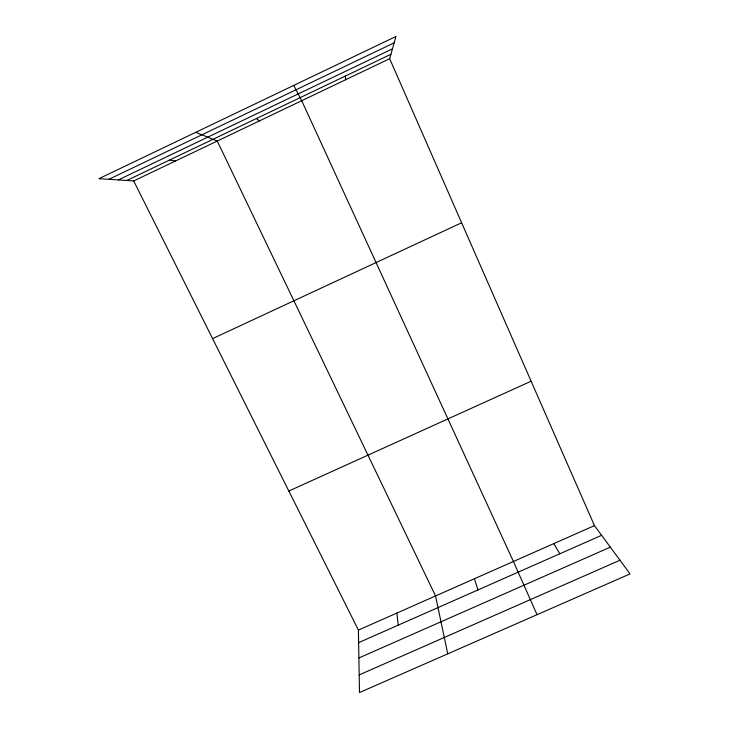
<?xml version="1.0" encoding="UTF-8"?>
<svg xmlns="http://www.w3.org/2000/svg" width="729" height="729" viewBox="0 0 729 729"><rect width="100%" height="100%" fill="white"/><g stroke="black" fill="none" stroke-linecap="round" stroke-linejoin="round"><path stroke-width="1.09" d="M389.66 58.703L395.984 36.45L98.953 178.669L133.699 180.947L389.66 58.703L594.463 525.618L630.047 573.896L359.488 692.55L358.404 630.084L133.699 180.947M108.876 179.316L394.179 42.811M118.308 179.935L392.457 48.861M126.791 180.491L390.917 54.283M212.586 338.611L461.63 222.764M288.839 491.027L531.122 381.203M358.404 630.084L594.463 525.618M358.622 642.65L601.607 535.314M358.887 657.968L610.328 547.151M359.187 674.899L619.978 560.227M169.766 159.952L175.37 161.045M195.746 132.323L217.251 141.043L435.541 595.948L447.761 653.831M256.426 118.545L259.369 120.932M553.84 543.597L559.781 553.794M293.732 85.411L301.706 100.711L513.426 561.485L537.027 614.684M474.388 578.762L477.978 589.925M396.877 613.062L398.216 625.163M345.391 76.035L345.564 79.762"/></g></svg>
